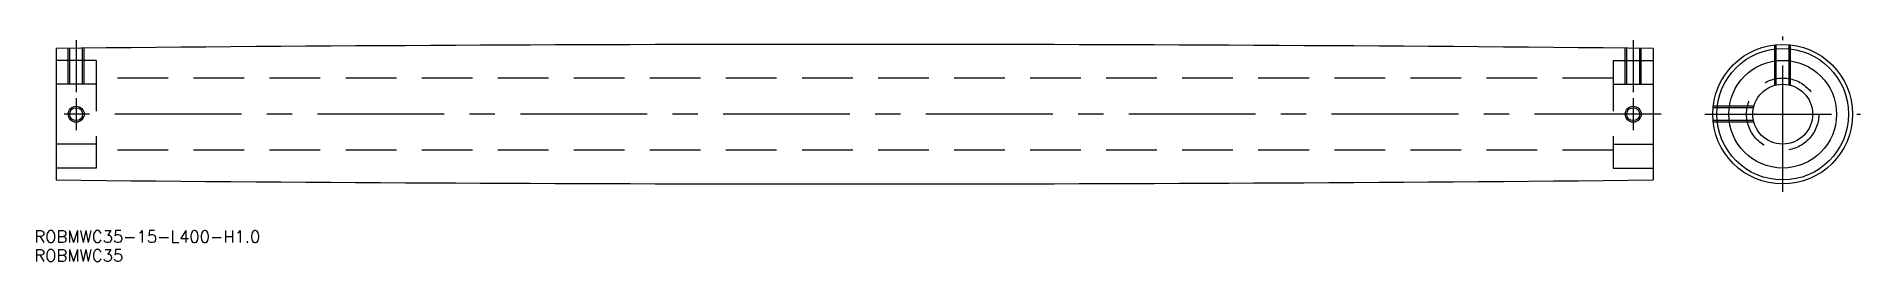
# Model space of a CAD drawing. Extents: x -5 to 452, y -37 to 20.
import ezdxf

# ---------------------------------------------------------------- set-up
doc = ezdxf.new("R2010")
doc.units = 0
doc.linetypes.add('CENTER', pattern=[50.8, 31.75, -6.35, 6.35, -6.35])
doc.linetypes.add('DASHED', pattern=[19.05, 12.7, -6.35])
doc.layers.get('0').update_dxf_attribs({"linetype": 'CONTINUOUS'})
doc.layers.add('CENTER', color=1, linetype='CONTINUOUS')
doc.styles.get("Standard").update_dxf_attribs({"font": 'txt.shx', "height": 3, "bigfont": 'bigfont.shx'})

msp = doc.modelspace()

# ---------------------------------------------------------------- linework, layer by layer
at = {"color": 7, "linetype": 'CONTINUOUS'}
for p, q in [((0, 16.5), (0, -16.5)), ((400, 16.5), (400, -16.5))]:
    msp.add_line(p, q, dxfattribs=at)
at = {"color": 3, "linetype": 'DASHED'}
for p, q in [((3, 7.5), (3, 16.53)), ((3.38, 7.5), (3.38, 16.53)), ((6.62, 7.5), (6.62, 16.57)), ((7, 7.5), (7, 16.57)), ((393, 7.5), (393, 16.57)), ((393.38, 7.5), (393.38, 16.57)), ((396.62, 7.5), (396.62, 16.53)), ((397, 7.5), (397, 16.53)), ((430.44, 7.23), (430.44, 17.39)), ((430.82, 7.32), (430.82, 17.42)), ((434.06, 7.32), (434.06, 17.42)), ((434.44, 7.23), (434.44, 17.39)), ((10, 13.5), (0, 13.5)), ((10, 13.5), (10, -13.5)), ((390, 13.5), (390, -13.5)), ((390, 13.5), (400, 13.5)), ((10, 7.5), (0, 7.5)), ((390, 9.05), (10, 9.05)), ((390, 7.5), (400, 7.5)), ((425.11, 1.62), (415.01, 1.62)), ((425.21, 2), (415.05, 2)), ((425.11, -1.62), (415.01, -1.62)), ((425.21, -2), (415.05, -2)), ((10, -7.5), (0, -7.5)), ((390, -9.05), (10, -9.05)), ((390, -7.5), (400, -7.5)), ((10, -13.5), (0, -13.5)), ((390, -13.5), (400, -13.5))]:
    msp.add_line(p, q, dxfattribs=at)
at = {"color": 7, "linetype": 'CONTINUOUS'}
for centre, radius in [((432.44, 0), 17.5), ((432.44, 0), 16.5), ((432.44, 0), 13.5), ((432.44, 0), 7.5), ((5, 0), 1.62), ((395, 0), 1.62)]:
    msp.add_circle(centre, radius, dxfattribs=at)
at = {"color": 3, "linetype": 'DASHED'}
msp.add_circle((432.44, 0), 9.05, dxfattribs=at)
at = {"color": 3, "linetype": 'CONTINUOUS'}
for centre in [(5, 0), (395, 0)]:
    msp.add_circle(centre, 2, dxfattribs=at)
at = {"color": 7, "linetype": 'CONTINUOUS'}
for centre, start, end in [((200, -19983), 89.427047, 90.572953), ((200, 19983), 269.427047, 270.572953)]:
    msp.add_arc(centre, 20000.5, start, end, dxfattribs=at)
at = {"layer": 'CENTER', "color": 1, "linetype": 'CENTER'}
for p, q in [((5, 18.55), (5, 5.5)), ((395, 18.55), (395, 5.5)), ((432.44, -19.5), (432.44, 19.5)), ((402, 0), (-2, 0)), ((5, 4), (5, -4)), ((395, 4), (395, -4)), ((412.94, 0), (451.94, 0))]:
    msp.add_line(p, q, dxfattribs=at)

# ---------------------------------------------------------------- texts
at = {"color": 7, "linetype": 'CONTINUOUS'}
for s, p in [('ROBMWC35-15-L400-H1.0', (-5.46, -32.21)), ('ROBMWC35', (-5.46, -36.96))]:
    msp.add_text(s, height=3, dxfattribs=at).set_placement(p)

doc.saveas('drawing.dxf')
